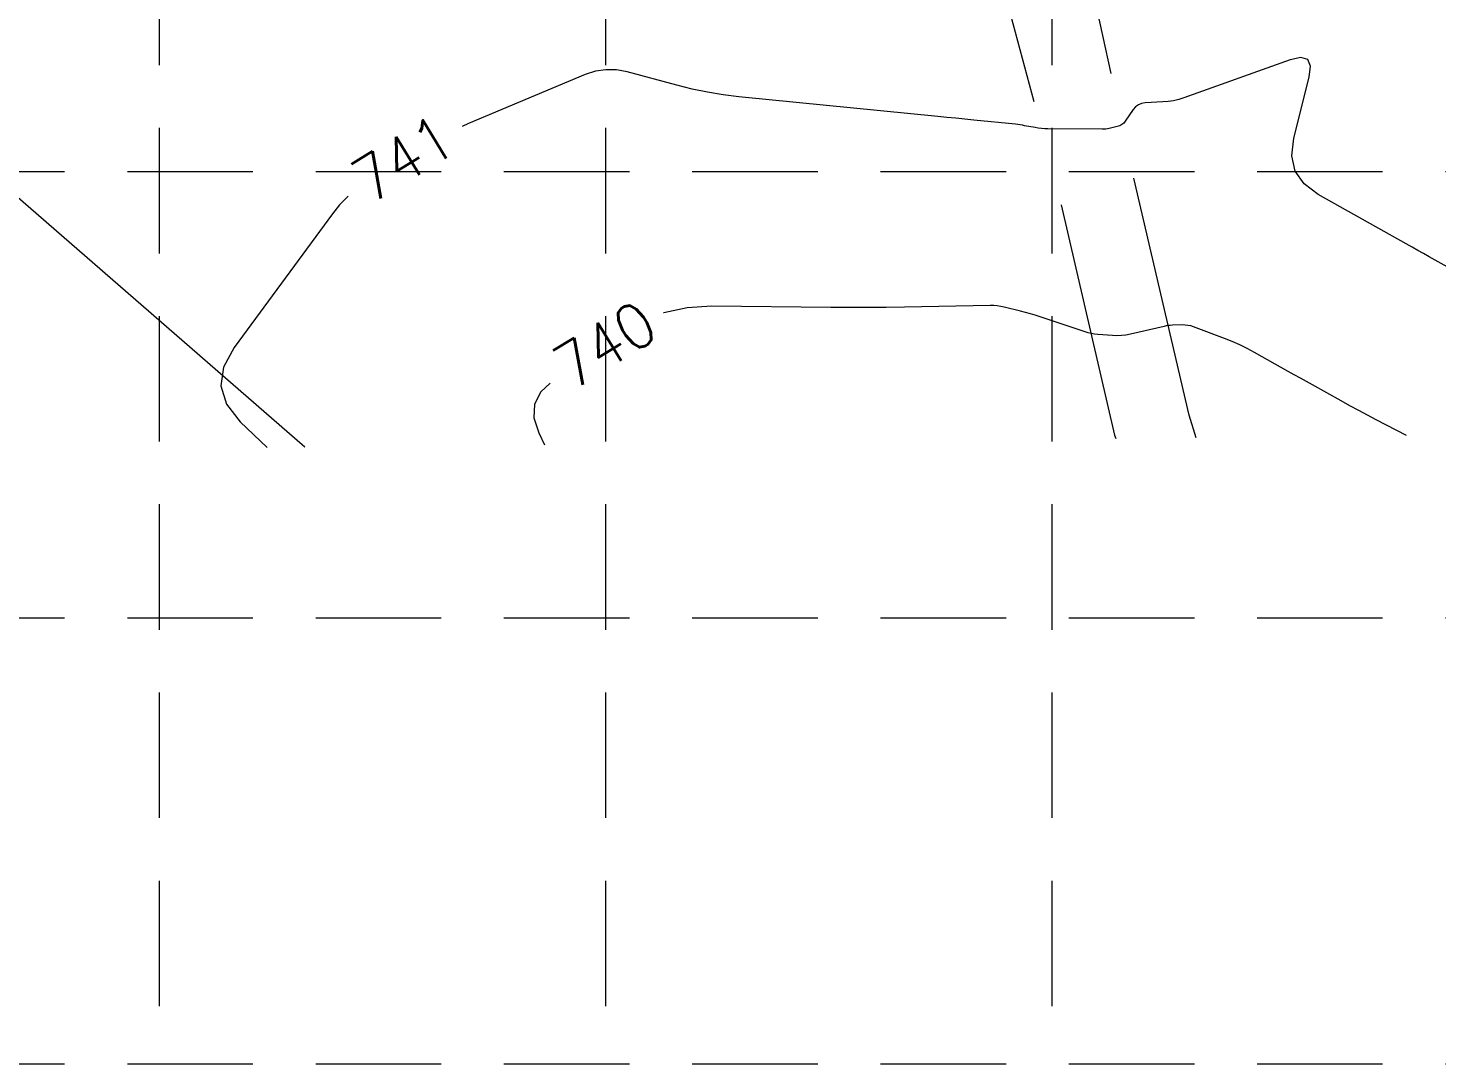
# Model space of a CAD drawing. Header units: feet. Extents: x 46644 to 49208, y 46045 to 47649.
# Drawn here: x 47994.1 to 48120.3, y 46206.7 to 46299.5 of the extents above; entities that cross this region are included whole.
import ezdxf
from ezdxf.enums import TextEntityAlignment as Align

# ---------------------------------------------------------------- set-up
doc = ezdxf.new("R2010")
doc.units = ezdxf.units.FT
doc.header["$MEASUREMENT"] = 0
doc.linetypes.add('DGN Style 3', pattern=[33.544038, 23.960027, -9.584011])
doc.linetypes.add('HIDDEN', pattern=[0.375, 0.25, -0.125])
for name, color, linetype, lineweight in [('EC', 35, 'Continuous', 0), ('Level 15', 1, 'Continuous', 0), ('Level 4', 1, 'Continuous', 0)]:
    doc.layers.add(name, color=color, linetype=linetype, lineweight=lineweight)
doc.layers.add('GRID', color=254, linetype='HIDDEN')
doc.styles.add('Style-STANDARD', font='STANDARD.shx')

msp = doc.modelspace()

# ---------------------------------------------------------------- linework, layer by layer
at = {"layer": 'EC', "color": 35, "linetype": 'DGN Style 3', "lineweight": 0}
for p, q in [((48107.17, 46296.7), (48097.63, 46293.3)), ((48108.13, 46296.91), (48107.17, 46296.7)), ((48108.73, 46296.72), (48108.13, 46296.91)), ((48108.98, 46296.14), (48108.73, 46296.72)), ((48043.99, 46295.38), (48033.53, 46291)), ((48044.91, 46295.68), (48043.99, 46295.38)), ((48045.84, 46295.82), (48044.91, 46295.68)), ((48046.78, 46295.8), (48045.84, 46295.82)), ((48047.73, 46295.62), (48046.78, 46295.8)), ((48052.2, 46294.42), (48047.73, 46295.62)), ((48108.86, 46295.16), (48108.98, 46296.14)), ((48053.57, 46294.08), (48052.2, 46294.42)), ((48107.49, 46289.67), (48108.86, 46295.16)), ((48054.95, 46293.79), (48053.57, 46294.08)), ((48056.34, 46293.57), (48054.95, 46293.79)), ((48057.75, 46293.4), (48056.34, 46293.57)), ((48075.59, 46291.62), (48057.75, 46293.4)), ((48094.16, 46292.85), (48093.84, 46292.8)), ((48095.75, 46292.93), (48094.16, 46292.85)), ((48096.23, 46292.97), (48095.75, 46292.93)), ((48096.7, 46293.04), (48096.23, 46292.97)), ((48097.17, 46293.15), (48096.7, 46293.04)), ((48097.63, 46293.3), (48097.17, 46293.15)), ((48076.39, 46291.54), (48075.59, 46291.62)), ((48093.1, 46292.25), (48092.38, 46291.2)), ((48093.31, 46292.5), (48093.1, 46292.25)), ((48093.56, 46292.68), (48093.31, 46292.5)), ((48093.84, 46292.8), (48093.56, 46292.68)), ((48033.53, 46291), (48032.95, 46290.74)), ((48077.19, 46291.46), (48076.39, 46291.54)), ((48078, 46291.38), (48077.19, 46291.46)), ((48078.8, 46291.3), (48078, 46291.38)), ((48082.55, 46290.92), (48078.8, 46291.3)), ((48082.75, 46290.9), (48082.55, 46290.92)), ((48082.96, 46290.87), (48082.75, 46290.9)), ((48083.16, 46290.84), (48082.96, 46290.87)), ((48083.36, 46290.8), (48083.16, 46290.84)), ((48084.3, 46290.63), (48083.36, 46290.8)), ((48084.58, 46290.58), (48084.3, 46290.63)), ((48084.87, 46290.55), (48084.58, 46290.58)), ((48085.16, 46290.52), (48084.87, 46290.55)), ((48085.45, 46290.51), (48085.16, 46290.52)), ((48090.32, 46290.48), (48085.45, 46290.51)), ((48090.48, 46290.48), (48090.32, 46290.48)), ((48090.64, 46290.49), (48090.48, 46290.48)), ((48090.79, 46290.52), (48090.64, 46290.49)), ((48090.95, 46290.55), (48090.79, 46290.52)), ((48091.67, 46290.72), (48090.95, 46290.55)), ((48091.88, 46290.79), (48091.67, 46290.72)), ((48092.07, 46290.89), (48091.88, 46290.79)), ((48092.24, 46291.03), (48092.07, 46290.89)), ((48092.38, 46291.2), (48092.24, 46291.03)), ((48107.32, 46288.1), (48107.49, 46289.67)), ((48107.62, 46286.73), (48107.32, 46288.1)), ((48108.41, 46285.57), (48107.62, 46286.73)), ((48109.67, 46284.62), (48108.41, 46285.57)), ((48022.67, 46284.43), (48021.96, 46283.7)), ((48022.74, 46284.49), (48022.67, 46284.43)), ((48117.57, 46280.2), (48109.67, 46284.62)), ((48021.32, 46282.9), (48012.51, 46270.92)), ((48021.96, 46283.7), (48021.32, 46282.9)), ((48118.09, 46279.91), (48117.57, 46280.2)), ((48118.6, 46279.62), (48118.09, 46279.91)), ((48119.12, 46279.33), (48118.6, 46279.62)), ((48119.63, 46279.04), (48119.12, 46279.33)), ((48122.04, 46277.7), (48119.63, 46279.04)), ((48051.03, 46274.02), (48051.01, 46274.01)), ((48053.13, 46274.48), (48051.03, 46274.02)), ((48055.34, 46274.62), (48053.13, 46274.48)), ((48066, 46274.51), (48055.34, 46274.62)), ((48067.65, 46274.5), (48066, 46274.51)), ((48069.29, 46274.5), (48067.65, 46274.5)), ((48070.94, 46274.51), (48069.29, 46274.5)), ((48072.59, 46274.53), (48070.94, 46274.51)), ((48080.28, 46274.67), (48072.59, 46274.53)), ((48080.6, 46274.67), (48080.28, 46274.67)), ((48080.91, 46274.64), (48080.6, 46274.67)), ((48081.23, 46274.6), (48080.91, 46274.64)), ((48081.54, 46274.53), (48081.23, 46274.6)), ((48083, 46274.17), (48081.54, 46274.53)), ((48083.44, 46274.06), (48083, 46274.17)), ((48083.88, 46273.94), (48083.44, 46274.06)), ((48084.32, 46273.8), (48083.88, 46273.94)), ((48084.76, 46273.66), (48084.32, 46273.8)), ((48088.79, 46272.3), (48084.76, 46273.66)), ((48095.86, 46272.8), (48092.84, 46272.1)), ((48096.04, 46272.84), (48095.86, 46272.8)), ((48096.23, 46272.87), (48096.04, 46272.84)), ((48096.41, 46272.89), (48096.23, 46272.87)), ((48096.6, 46272.9), (48096.41, 46272.89)), ((48097.48, 46272.93), (48096.6, 46272.9)), ((48097.74, 46272.92), (48097.48, 46272.93)), ((48098, 46272.89), (48097.74, 46272.92)), ((48098.26, 46272.84), (48098, 46272.89)), ((48098.51, 46272.76), (48098.26, 46272.84)), ((48101.29, 46271.71), (48098.51, 46272.76)), ((48089.07, 46272.21), (48088.79, 46272.3)), ((48089.34, 46272.15), (48089.07, 46272.21)), ((48089.62, 46272.1), (48089.34, 46272.15)), ((48089.91, 46272.07), (48089.62, 46272.1)), ((48091.23, 46271.97), (48089.91, 46272.07)), ((48091.64, 46271.96), (48091.23, 46271.97)), ((48092.04, 46271.97), (48091.64, 46271.96)), ((48092.44, 46272.02), (48092.04, 46271.97)), ((48092.84, 46272.1), (48092.44, 46272.02)), ((48101.97, 46271.44), (48101.29, 46271.71)), ((48102.65, 46271.14), (48101.97, 46271.44)), ((48012.51, 46270.92), (48011.56, 46269.16)), ((48103.32, 46270.81), (48102.65, 46271.14)), ((48103.97, 46270.46), (48103.32, 46270.81)), ((48106.99, 46268.77), (48103.97, 46270.46)), ((48011.56, 46269.16), (48011.33, 46267.46)), ((48040.85, 46267.72), (48040, 46266.94)), ((48107.53, 46268.46), (48106.99, 46268.77)), ((48108.08, 46268.16), (48107.53, 46268.46)), ((48108.63, 46267.85), (48108.08, 46268.16)), ((48109.17, 46267.55), (48108.63, 46267.85)), ((48011.33, 46267.46), (48011.84, 46265.83)), ((48040, 46266.94), (48039.45, 46265.84)), ((48111.73, 46266.12), (48109.17, 46267.55)), ((48011.84, 46265.83), (48013.07, 46264.25)), ((48039.45, 46265.84), (48039.39, 46264.61)), ((48112.51, 46265.69), (48111.73, 46266.12)), ((48113.3, 46265.26), (48112.51, 46265.69)), ((48114.09, 46264.84), (48113.3, 46265.26)), ((48013.07, 46264.25), (48015.47, 46261.93)), ((48039.39, 46264.61), (48039.83, 46263.26)), ((48114.88, 46264.43), (48114.09, 46264.84)), ((48117.59, 46263.01), (48114.88, 46264.43)), ((48039.83, 46263.26), (48040.34, 46262.19))]:
    msp.add_line(p, q, dxfattribs=at)
at = {"layer": 'GRID', "color": 252, "linetype": 'HIDDEN', "lineweight": 0, "ltscale": 45}
for p, q in [((48005.8, 47606.85), (48005.8, 46206.68)), ((48045.8, 47606.85), (48045.8, 46206.68)), ((48085.8, 47606.85), (48085.8, 46206.68)), ((46686.7, 46286.68), (49166.7, 46286.68)), ((46686.7, 46246.68), (49166.7, 46246.68)), ((46686.7, 46206.68), (49166.7, 46206.68))]:
    msp.add_line(p, q, dxfattribs=at)
at = {"layer": 'Level 15', "color": 7, "linetype": 'DGN Style 3', "lineweight": 0, "flags": 128}
for points in [[(48098.74, 46262.81), (48098.1, 46264.83), (48093.06, 46286.49), (48088.01, 46309.73), (48085.87, 46319.74)], [(48077.1, 46315.83), (48080.27, 46307.53), (48086.3, 46285.21), (48091.43, 46263.06), (48091.53, 46262.74)]]:
    msp.add_lwpolyline(points, dxfattribs=at)
at = {"layer": 'Level 4', "color": 7, "linetype": 'Continuous', "lineweight": 0}
msp.add_line((48018.84, 46261.97), (47941.9, 46328.93), dxfattribs=at)

# ---------------------------------------------------------------- texts
at = {"layer": 'EC', "color": 35, "linetype": 'DGN Style 3', "lineweight": 0, "style": 'Style-STANDARD'}
for s, rotation, p in [('741', 31.4964, (48027.69, 46287.86)), ('740', 31.7844, (48045.76, 46271.16))]:
    msp.add_text(s, height=4, rotation=rotation, dxfattribs=at).set_placement(p, align=Align.MIDDLE_CENTER)

doc.saveas('drawing.dxf')
